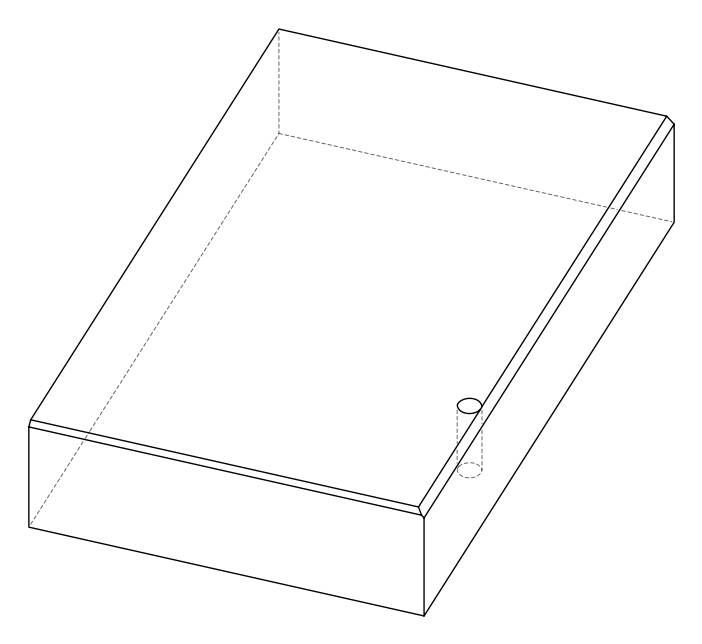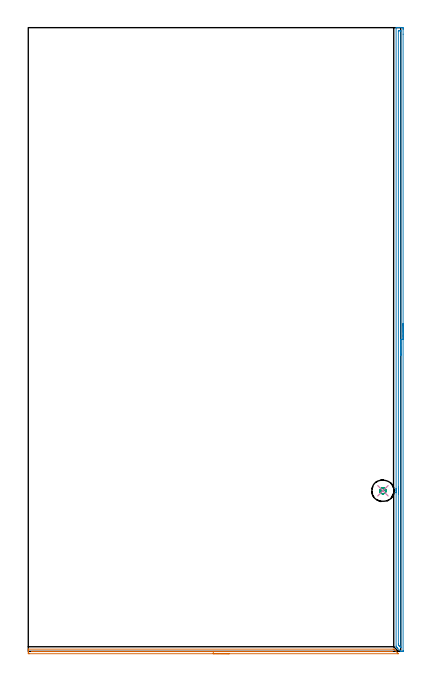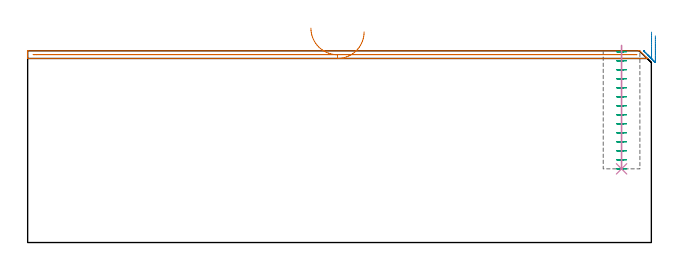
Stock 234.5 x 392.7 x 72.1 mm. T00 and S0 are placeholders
(PLAN: 4 operations, 2 tool changes, 11.5 min)
(1 AREA_MILL | FG_CHAMFER_SURFACE | UGT0205_001 | 3.84 min | 986 mm3)
(2 AREA_MILL_1 | FG_CHAMFER_SURFACE_1 | UGT0205_001 | 6.44 min | 3787 mm3)
(3 MILL_BLIND_HOLE_FROM_SOLID_MATERIAL | STEP1POCKET | UGT0201_128 | Spiral | 1.07 min | 6637 mm3)
(4 BORE_BLIND_HOLE | STEP1POCKET | UGT0332_073 | 0.19 min | 3 mm3)
(TOOL UGT0205_001 | Chamfer Mill 20 x 3 x 45 deg. | D20 FL50 Z2)
(TOOL UGT0201_128 | Carbide End Mill 10.0 | D10 FL15 Z4)
(TOOL UGT0332_073 | 13.8 mm Rough Boring Bar | D13.8)
(OP 1 AREA_MILL)
G17 G21 G94 G90
T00 M6
G54
G17 G0 G90 X126.5 Y-1.5 S1061 M3
G43 Z82.1 H0
Z79.2
G94 G1 X126.462 Z78.328 F250.
X126.348 Z77.464
X126.159 Z76.612
X125.897 Z75.78
X125.563 Z74.974
X125.16 Z74.2
X124.692 Z73.464
X124.16 Z72.772
X123.571 Z72.129
X122.928 Z71.54
X122.236 Z71.008
X121.5 Z70.54
X120.726 Z70.137
X119.92 Z69.803
X119.088 Z69.541
X118.237 Z69.352
X117.372 Z69.238
X116.5 Z69.2
X0.593
X0.428 Y-1.499 Z69.201
X0.002 Y-1.491 Z69.205
X0. Y-1.233 Z69.464
Y-0.939 Z69.757
Y-0.344 Z70.352
Y-0.05 Z70.645
Y0.539 Z71.238
Y1.029 Z71.728
X0.006 Y1.363 Z72.054
X0.01 Y1.397 Z72.088
X0.148 Y1.4 Z72.1
X229.732
X230.095 Z72.085
X230.341 Y1.159 Z71.859
X230.699 Y0.802 Z71.501
X232.44 Y-0.939 Z69.758
X232.537 Y-1.037 Z69.663
X232.704 Y-1.204 Z69.496
X232.881 Y-1.384 Z69.314
X232.982 Y-1.491 Z69.206
X232.781 Y-1.499 Z69.201
X232.743 Y-1.5 Z69.2
X116.5
Y-0.086 Z70.614
X3.304
X2.41 Y-0.083 Z70.617
X2.377 Y-0.081 Z70.619
X2.068 Y-0.05 Z70.65
X2.345 Y-0.019 Z70.681
X2.377 Y-0.017 Z70.683
X3.232 Y-0.014 Z70.686
X227.949
X228.808 Y-0.017 Z70.683
X228.84 Y-0.02 Z70.68
X229.055 Y-0.05 Z70.65
X228.87 Y-0.08 Z70.62
X228.84 Y-0.082 Z70.618
X227.985 Y-0.086 Z70.614
X116.5
X115.628 Z70.652
X114.764 Z70.766
X113.912 Z70.955
X113.08 Z71.217
X112.274 Z71.551
X111.5 Z71.954
X110.764 Z72.423
X110.072 Z72.954
X109.429 Z73.543
X108.84 Z74.186
X108.309 Z74.878
X107.84 Z75.614
X107.437 Z76.388
X107.103 Z77.194
X106.841 Z78.026
X106.652 Z78.878
X106.538 Z79.743
X106.5 Z80.614
G0 Z82.1
M5
M2
(OP 2 AREA_MILL_1)
G17 G21 G94 G90
T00 M6
G54
G17 G0 G90 X236. Y206.35 S1061 M3
G43 Z82.1 H0
Z77.7
G94 G1 Y206.312 Z76.828 F250.
Y206.198 Z75.963
Y206.009 Z75.112
Y205.747 Z74.28
Y205.413 Z73.474
Y205.01 Z72.7
Y204.542 Z71.964
Y204.01 Z71.272
Y203.421 Z70.629
Y202.778 Z70.04
Y202.086 Z69.508
Y201.35 Z69.04
Y200.576 Z68.637
Y199.77 Z68.303
Y198.938 Z68.041
Y198.087 Z67.852
Y197.222 Z67.738
Y196.35 Z67.7
Y0.401
X235.997 Y0.176 Z67.703
X235.991 Y0.003 Z67.705
X235.908 Y0. Z67.788
X235.735 Z67.96
X235.561 Z68.133
X234.762 Z68.937
X234.681 Z69.017
X234.51 Y0.002 Z69.188
X234.472 Y0.028 Z69.228
X234.426 Y0.074 Z69.274
X234.24 Y0.258 Z69.456
X233.876 Y0.623 Z69.823
X232.387 Y2.113 Z71.313
X232.039 Y2.461 Z71.661
X231.958 Y2.541 Z71.739
X231.741 Y2.76 Z71.953
X231.598 Y2.906 Z72.082
X231.6 Y3.305 Z72.1
X231.603 Y99.873 Z72.096
X231.602 Y99.922 Z72.093
X231.603 Y99.933
X231.615 Y100.039 Z72.082
X231.647 Y100.32 Z72.05
X231.678 Y100.721 Z72.015
X231.682 Y100.767 Z72.012
X231.683 Y100.817 Z72.011
X231.682 Y100.961 Z72.003
X231.684 Y101.032 Z72.002
Y101.093 Z71.999
X231.688 Y101.192 Z72.003
Y101.214
X231.686 Y101.245 Z72.005
X231.684 Y101.294 Z72.008
X231.68 Y101.346
X231.67 Y101.594 Z72.027
X231.669 Y101.615 Z72.028
X231.667 Y101.66 Z72.03
X231.654 Y101.794 Z72.044
X231.621 Y102.106 Z72.072
X231.612 Y102.274 Z72.084
X231.607 Y102.384 Z72.091
Y102.463 Z72.093
X231.6 Y392.524 Z72.1
X231.599 Y392.696 Z72.092
X231.946 Y392.7 Z71.754
X232.224 Z71.476
X232.919 Z70.775
X234.148 Z69.549
X234.681 Z69.014
X235.295 Z68.401
X235.561 Y392.697 Z68.134
X235.991 Y392.69 Z67.705
X235.995 Y392.517 Z67.702
X235.999 Y392.077 Z67.701
X236. Y391.631 Z67.7
Y388.58
Y196.35
X234.586 Z69.114
X234.585 Y3.305 Z69.115
X234.581 Y2.512 Z69.119
X234.579 Y2.411 Z69.121
X234.565 Y2.396 Z69.135
X234.544 Y2.411 Z69.156
X233.8 Y3.15 Z69.9
X233.645 Y3.305 Z70.055
X233.486 Y3.467 Z70.214
X233.155 Y3.807 Z70.545
X233.021 Y3.958 Z70.679
X233.019 Y4.003 Z70.681
X233.015 Y4.101 Z70.685
Y4.198
X233.014 Y4.996 Z70.686
X233.018 Y98.934 Z70.682
X233.024 Y99.721 Z70.676
X233.03 Y99.827 Z70.67
X233.084 Y100.554 Z70.616
X233.092 Y100.721 Z70.608
X233.1 Y101.073 Z70.6
X233.092 Y101.44 Z70.608
X233.082 Y101.615 Z70.618
X233.03 Y102.396 Z70.67
X233.027 Y102.508 Z70.673
X233.022 Y103.298 Z70.678
X233.021 Y103.402 Z70.679
X233.015 Y390.192 Z70.685
X233.016 Y390.289 Z70.684
X233.021 Y390.678 Z70.679
X233.402 Y390.693 Z70.298
X233.8 Y390.698 Z69.9
X234.276 Y390.7 Z69.424
X234.492 Y390.699 Z69.208
X234.525 Y390.697 Z69.175
X234.559 Y390.693 Z69.141
X234.579 Y390.688 Z69.121
X234.58 Y390.662 Z69.12
X234.585 Y390.386 Z69.115
X234.586 Y196.35 Z69.114
Y195.478 Z69.152
Y194.614 Z69.266
Y193.762 Z69.455
Y192.93 Z69.717
Y192.124 Z70.051
Y191.35 Z70.454
Y190.614 Z70.923
Y189.922 Z71.454
Y189.279 Z72.043
Y188.69 Z72.686
Y188.158 Z73.378
Y187.69 Z74.114
Y187.287 Z74.888
Y186.953 Z75.694
Y186.691 Z76.526
Y186.502 Z77.378
Y186.388 Z78.243
Y186.35 Z79.114
G0 Z82.1
M5
M2
(OP 3 MILL_BLIND_HOLE_FROM_SOLID_MATERIAL)
G17 G21 G94 G90
T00 M6
G54
G17 G0 G90 X223.3 Y101.1 S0 M3
G43 Z82.1 H0
Z71.714
G94 G3 X223.839 Y102.461 R0.787 F250.
X221.915 Y102.401 R1.361
X221.999 Y99.715 R1.9
X221.915 Y102.401 R-1.9
X221.957 Y101.058 R0.95
X223.3 Y101.1 R0.95
G0 Z68.329
G3 X223.839 Y102.461 R0.787
X221.915 Y102.401 R1.361
X221.999 Y99.715 R1.9
X221.915 Y102.401 R-1.9
X221.957 Y101.058 R0.95
X223.3 Y101.1 R0.95
G0 Z64.943
G3 X223.839 Y102.461 R0.787
X221.915 Y102.401 R1.361
X221.999 Y99.715 R1.9
X221.915 Y102.401 R-1.9
X221.957 Y101.058 R0.95
X223.3 Y101.1 R0.95
G0 Z61.557
G3 X223.839 Y102.461 R0.787
X221.915 Y102.401 R1.361
X221.999 Y99.715 R1.9
X221.915 Y102.401 R-1.9
X221.957 Y101.058 R0.95
X223.3 Y101.1 R0.95
G0 Z58.171
G3 X223.839 Y102.461 R0.787
X221.915 Y102.401 R1.361
X221.999 Y99.715 R1.9
X221.915 Y102.401 R-1.9
X221.957 Y101.058 R0.95
X223.3 Y101.1 R0.95
G0 Z54.786
G3 X223.839 Y102.461 R0.787
X221.915 Y102.401 R1.361
X221.999 Y99.715 R1.9
X221.915 Y102.401 R-1.9
X221.957 Y101.058 R0.95
X223.3 Y101.1 R0.95
G0 Z51.4
G3 X223.839 Y102.461 R0.787
X221.915 Y102.401 R1.361
X221.999 Y99.715 R1.9
X221.915 Y102.401 R-1.9
X221.957 Y101.058 R0.95
X223.3 Y101.1 R0.95
G0 Z48.014
G3 X223.839 Y102.461 R0.787
X221.915 Y102.401 R1.361
X221.999 Y99.715 R1.9
X221.915 Y102.401 R-1.9
X221.957 Y101.058 R0.95
X223.3 Y101.1 R0.95
G0 Z44.629
G3 X223.839 Y102.461 R0.787
X221.915 Y102.401 R1.361
X221.999 Y99.715 R1.9
X221.915 Y102.401 R-1.9
X221.957 Y101.058 R0.95
X223.3 Y101.1 R0.95
G0 Z41.243
G3 X223.839 Y102.461 R0.787
X221.915 Y102.401 R1.361
X221.999 Y99.715 R1.9
X221.915 Y102.401 R-1.9
X221.957 Y101.058 R0.95
X223.3 Y101.1 R0.95
G0 Z37.857
G3 X223.839 Y102.461 R0.787
X221.915 Y102.401 R1.361
X221.999 Y99.715 R1.9
X221.915 Y102.401 R-1.9
X221.957 Y101.058 R0.95
X223.3 Y101.1 R0.95
G0 Z34.471
G3 X223.839 Y102.461 R0.787
X221.915 Y102.401 R1.361
X221.999 Y99.715 R1.9
X221.915 Y102.401 R-1.9
X221.957 Y101.058 R0.95
X223.3 Y101.1 R0.95
G0 Z31.086
G3 X223.839 Y102.461 R0.787
X221.915 Y102.401 R1.361
X221.999 Y99.715 R1.9
X221.915 Y102.401 R-1.9
X221.957 Y101.058 R0.95
X223.3 Y101.1 R0.95
G0 Z27.7
G3 X223.839 Y102.461 R0.787
X221.915 Y102.401 R1.361
X221.999 Y99.715 R1.9
X221.915 Y102.401 R-1.9
X221.957 Y101.058 R0.95
X223.3 Y101.1 R0.95
G0 Z82.1
M5
M2
(OP 4 BORE_BLIND_HOLE)
G17 G21 G94 G90
T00 M6
G54
G17 G0 G90 X223.3 Y101.1 S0 M3
G43 Z82.1 H0
G94 G85 G98 Z27.7 F250. R74.1
G80
M5
M2
